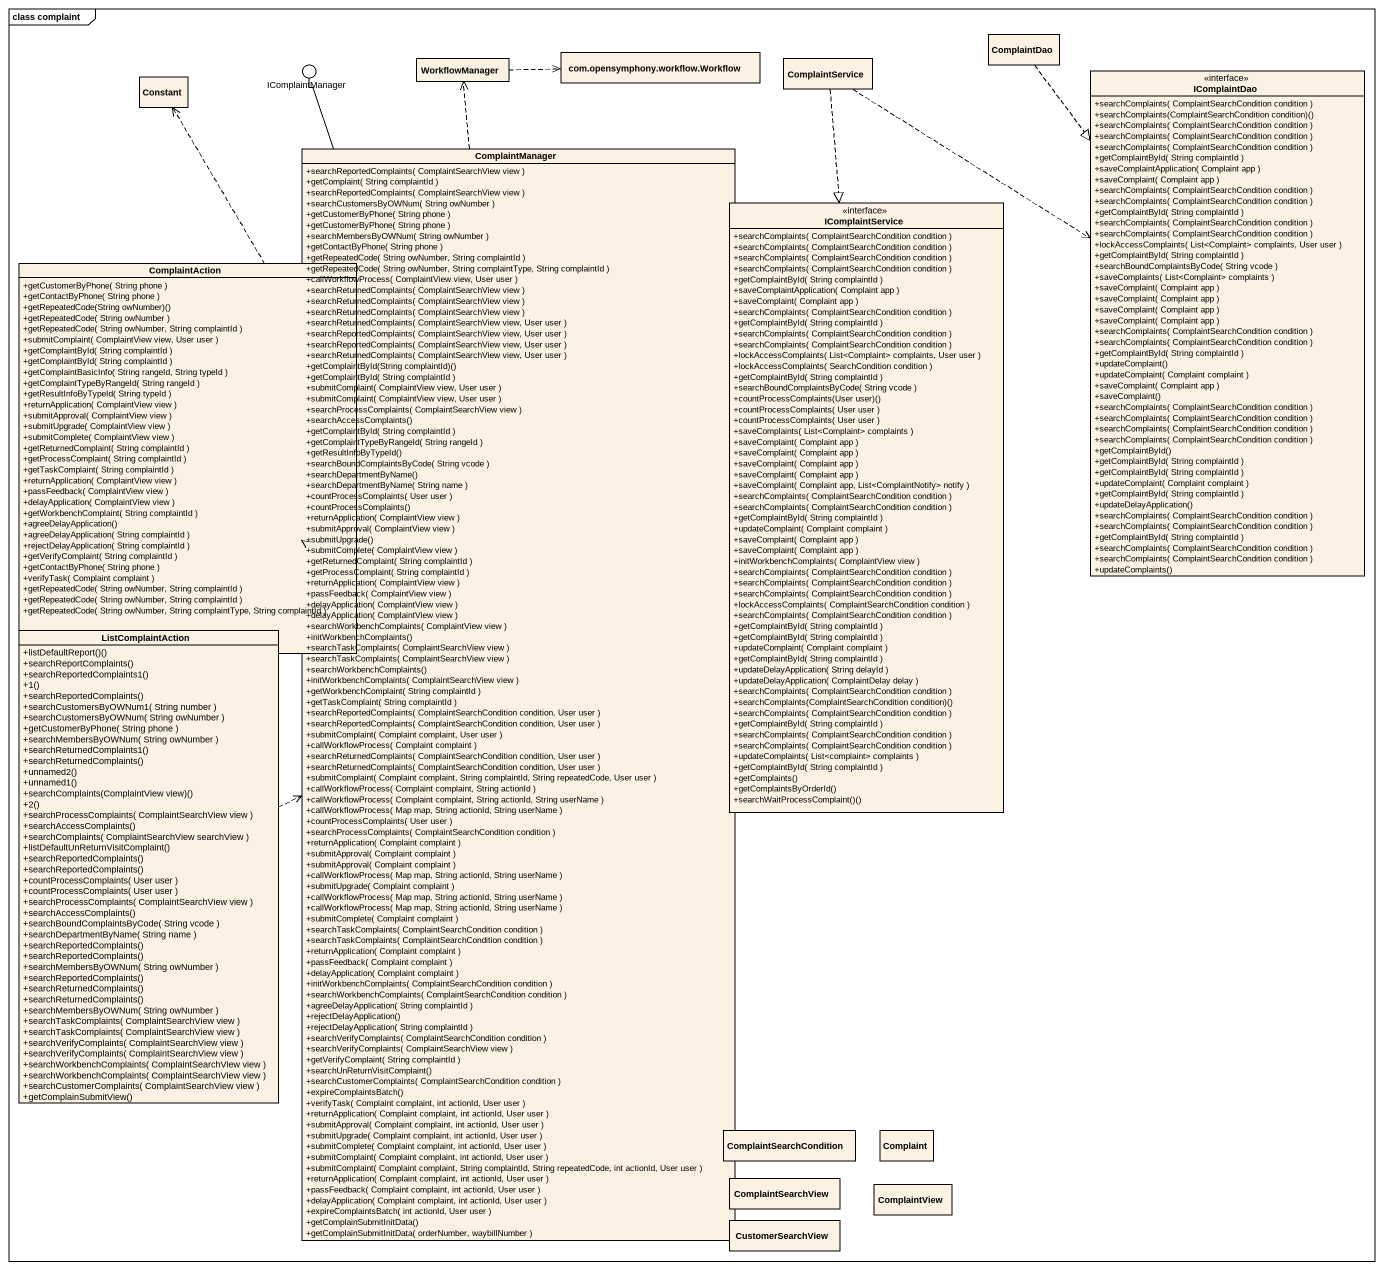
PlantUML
@startuml
mainframe class complaint
allowmixing
hide circle
hide empty members
skinparam classAttributeIconSize 0
class ComplaintDao
() IComplaintManager
class WorkflowManager
class "com.opensymphony.workflow.Workflow" as com_opensymphony_workflow
class ComplaintService
interface IComplaintDao {
  +searchComplaints( ComplaintSearchCondition condition )
  +searchComplaints(ComplaintSearchCondition condition)()
  +searchComplaints( ComplaintSearchCondition condition )
  +searchComplaints( ComplaintSearchCondition condition )
  +searchComplaints( ComplaintSearchCondition condition )
  +getComplaintById( String complaintId )
  +saveComplaintApplication( Complaint app )
  +saveComplaint( Complaint app )
  +searchComplaints( ComplaintSearchCondition condition )
  +searchComplaints( ComplaintSearchCondition condition )
  +getComplaintById( String complaintId )
  +searchComplaints( ComplaintSearchCondition condition )
  +searchComplaints( ComplaintSearchCondition condition )
  +lockAccessComplaints( List<Complaint> complaints, User user )
  +getComplaintById( String complaintId )
  +searchBoundComplaintsByCode( String vcode )
  +saveComplaints( List<Complaint> complaints )
  +saveComplaint( Complaint app )
  +saveComplaint( Complaint app )
  +saveComplaint( Complaint app )
  +saveComplaint( Complaint app )
  +searchComplaints( ComplaintSearchCondition condition )
  +searchComplaints( ComplaintSearchCondition condition )
  +getComplaintById( String complaintId )
  +updateComplaint()
  +updateComplaint( Complaint complaint )
  +saveComplaint( Complaint app )
  +saveComplaint()
  +searchComplaints( ComplaintSearchCondition condition )
  +searchComplaints( ComplaintSearchCondition condition )
  +searchComplaints( ComplaintSearchCondition condition )
  +searchComplaints( ComplaintSearchCondition condition )
  +getComplaintById()
  +getComplaintById( String complaintId )
  +getComplaintById( String complaintId )
  +updateComplaint( Complaint complaint )
  +getComplaintById( String complaintId )
  +updateDelayApplication()
  +searchComplaints( ComplaintSearchCondition condition )
  +searchComplaints( ComplaintSearchCondition condition )
  +getComplaintById( String complaintId )
  +searchComplaints( ComplaintSearchCondition condition )
  +searchComplaints( ComplaintSearchCondition condition )
  +updateComplaints()
}
class Constant
class ComplaintManager {
  +searchReportedComplaints( ComplaintSearchView view )
  +getComplaint( String complaintId )
  +searchReportedComplaints( ComplaintSearchView view )
  +searchCustomersByOWNum( String owNumber )
  +getCustomerByPhone( String phone )
  +getCustomerByPhone( String phone )
  +searchMembersByOWNum( String owNumber )
  +getContactByPhone( String phone )
  +getRepeatedCode( String owNumber, String complaintId )
  +getRepeatedCode( String owNumber, String complaintType, String complaintId )
  +callWorkflowProcess( ComplaintView view, User user )
  +searchReturnedComplaints( ComplaintSearchView view )
  +searchReturnedComplaints( ComplaintSearchView view )
  +searchReturnedComplaints( ComplaintSearchView view )
  +searchReturnedComplaints( ComplaintSearchView view, User user )
  +searchReportedComplaints( ComplaintSearchView view, User user )
  +searchReportedComplaints( ComplaintSearchView view, User user )
  +searchReturnedComplaints( ComplaintSearchView view, User user )
  +getComplaintById(String complaintId)()
  +getComplaintById( String complaintId )
  +submitComplaint( ComplaintView view, User user )
  +submitComplaint( ComplaintView view, User user )
  +searchProcessComplaints( ComplaintSearchView view )
  +searchAccessComplaints()
  +getComplaintById( String complaintId )
  +getComplaintTypeByRangeId( String rangeId )
  +getResultInfoByTypeId()
  +searchBoundComplaintsByCode( String vcode )
  +searchDepartmentByName()
  +searchDepartmentByName( String name )
  +countProcessComplaints( User user )
  +countProcessComplaints()
  +returnApplication( ComplaintView view )
  +submitApproval( ComplaintView view )
  +submitUpgrade()
  +submitComplete( ComplaintView view )
  +getReturnedComplaint( String complaintId )
  +getProcessComplaint( String complaintId )
  +returnApplication( ComplaintView view )
  +passFeedback( ComplaintView view )
  +delayApplication( ComplaintView view )
  +delayApplication( ComplaintView view )
  +searchWorkbenchComplaints( ComplaintView view )
  +initWorkbenchComplaints()
  +searchTaskComplaints( ComplaintSearchView view )
  +searchTaskComplaints( ComplaintSearchView view )
  +searchWorkbenchComplaints()
  +initWorkbenchComplaints( ComplaintSearchView view )
  +getWorkbenchComplaint( String complaintId )
  +getTaskComplaint( String complaintId )
  +searchReportedComplaints( ComplaintSearchCondition condition, User user )
  +searchReportedComplaints( ComplaintSearchCondition condition, User user )
  +submitComplaint( Complaint complaint, User user )
  +callWorkflowProcess( Complaint complaint )
  +searchReturnedComplaints( ComplaintSearchCondition condition, User user )
  +searchReturnedComplaints( ComplaintSearchCondition condition, User user )
  +submitComplaint( Complaint complaint, String complaintId, String repeatedCode, User user )
  +callWorkflowProcess( Complaint complaint, String actionId )
  +callWorkflowProcess( Complaint complaint, String actionId, String userName )
  +callWorkflowProcess( Map map, String actionId, String userName )
  +countProcessComplaints( User user )
  +searchProcessComplaints( ComplaintSearchCondition condition )
  +returnApplication( Complaint complaint )
  +submitApproval( Complaint complaint )
  +submitApproval( Complaint complaint )
  +callWorkflowProcess( Map map, String actionId, String userName )
  +submitUpgrade( Complaint complaint )
  +callWorkflowProcess( Map map, String actionId, String userName )
  +callWorkflowProcess( Map map, String actionId, String userName )
  +submitComplete( Complaint complaint )
  +searchTaskComplaints( ComplaintSearchCondition condition )
  +searchTaskComplaints( ComplaintSearchCondition condition )
  +returnApplication( Complaint complaint )
  +passFeedback( Complaint complaint )
  +delayApplication( Complaint complaint )
  +initWorkbenchComplaints( ComplaintSearchCondition condition )
  +searchWorkbenchComplaints( ComplaintSearchCondition condition )
  +agreeDelayApplication( String complaintId )
  +rejectDelayApplication()
  +rejectDelayApplication( String complaintId )
  +searchVerifyComplaints( ComplaintSearchCondition condition )
  +searchVerifyComplaints( ComplaintSearchView view )
  +getVerifyComplaint( String complaintId )
  +searchUnReturnVisitComplaint()
  +searchCustomerComplaints( ComplaintSearchCondition condition )
  +expireComplaintsBatch()
  +verifyTask( Complaint complaint, int actionId, User user )
  +returnApplication( Complaint complaint, int actionId, User user )
  +submitApproval( Complaint complaint, int actionId, User user )
  +submitUpgrade( Complaint complaint, int actionId, User user )
  +submitComplete( Complaint complaint, int actionId, User user )
  +submitComplaint( Complaint complaint, int actionId, User user )
  +submitComplaint( Complaint complaint, String complaintId, String repeatedCode, int actionId, User user )
  +returnApplication( Complaint complaint, int actionId, User user )
  +passFeedback( Complaint complaint, int actionId, User user )
  +delayApplication( Complaint complaint, int actionId, User user )
  +expireComplaintsBatch( int actionId, User user )
  +getComplainSubmitInitData()
  +getComplainSubmitInitData( orderNumber, waybillNumber )
}
interface IComplaintService {
  +searchComplaints( ComplaintSearchCondition condition )
  +searchComplaints( ComplaintSearchCondition condition )
  +searchComplaints( ComplaintSearchCondition condition )
  +searchComplaints( ComplaintSearchCondition condition )
  +getComplaintById( String complaintId )
  +saveComplaintApplication( Complaint app )
  +saveComplaint( Complaint app )
  +searchComplaints( ComplaintSearchCondition condition )
  +getComplaintById( String complaintId )
  +searchComplaints( ComplaintSearchCondition condition )
  +searchComplaints( ComplaintSearchCondition condition )
  +lockAccessComplaints( List<Complaint> complaints, User user )
  +lockAccessComplaints( SearchCondition condition )
  +getComplaintById( String complaintId )
  +searchBoundComplaintsByCode( String vcode )
  +countProcessComplaints(User user)()
  +countProcessComplaints( User user )
  +countProcessComplaints( User user )
  +saveComplaints( List<Complaint> complaints )
  +saveComplaint( Complaint app )
  +saveComplaint( Complaint app )
  +saveComplaint( Complaint app )
  +saveComplaint( Complaint app )
  +saveComplaint( Complaint app, List<ComplaintNotify> notify )
  +searchComplaints( ComplaintSearchCondition condition )
  +searchComplaints( ComplaintSearchCondition condition )
  +getComplaintById( String complaintId )
  +updateComplaint( Complaint complaint )
  +saveComplaint( Complaint app )
  +saveComplaint( Complaint app )
  +initWorkbenchComplaints( ComplaintView view )
  +searchComplaints( ComplaintSearchCondition condition )
  +searchComplaints( ComplaintSearchCondition condition )
  +searchComplaints( ComplaintSearchCondition condition )
  +lockAccessComplaints( ComplaintSearchCondition condition )
  +searchComplaints( ComplaintSearchCondition condition )
  +getComplaintById( String complaintId )
  +getComplaintById( String complaintId )
  +updateComplaint( Complaint complaint )
  +getComplaintById( String complaintId )
  +updateDelayApplication( String delayId )
  +updateDelayApplication( ComplaintDelay delay )
  +searchComplaints( ComplaintSearchCondition condition )
  +searchComplaints(ComplaintSearchCondition condition)()
  +searchComplaints( ComplaintSearchCondition condition )
  +getComplaintById( String complaintId )
  +searchComplaints( ComplaintSearchCondition condition )
  +searchComplaints( ComplaintSearchCondition condition )
  +updateComplaints( List<complaint> complaints )
  +getComplaintById( String complaintId )
  +getComplaints()
  +getComplaintsByOrderId()
  +searchWaitProcessComplaint()()
}
class ComplaintAction {
  +getCustomerByPhone( String phone )
  +getContactByPhone( String phone )
  +getRepeatedCode(String owNumber)()
  +getRepeatedCode( String owNumber )
  +getRepeatedCode( String owNumber, String complaintId )
  +submitComplaint( ComplaintView view, User user )
  +getComplaintById( String complaintId )
  +getComplaintById( String complaintId )
  +getComplaintBasicInfo( String rangeId, String typeId )
  +getComplaintTypeByRangeId( String rangeId )
  +getResultInfoByTypeId( String typeId )
  +returnApplication( ComplaintView view )
  +submitApproval( ComplaintView view )
  +submitUpgrade( ComplaintView view )
  +submitComplete( ComplaintView view )
  +getReturnedComplaint( String complaintId )
  +getProcessComplaint( String complaintId )
  +getTaskComplaint( String complaintId )
  +returnApplication( ComplaintView view )
  +passFeedback( ComplaintView view )
  +delayApplication( ComplaintView view )
  +getWorkbenchComplaint( String complaintId )
  +agreeDelayApplication()
  +agreeDelayApplication( String complaintId )
  +rejectDelayApplication( String complaintId )
  +getVerifyComplaint( String complaintId )
  +getContactByPhone( String phone )
  +verifyTask( Complaint complaint )
  +getRepeatedCode( String owNumber, String complaintId )
  +getRepeatedCode( String owNumber, String complaintId )
  +getRepeatedCode( String owNumber, String complaintType, String complaintId )
}
class ListComplaintAction {
  +listDefaultReport()()
  +searchReportComplaints()
  +searchReportedComplaints1()
  +1()
  +searchReportedComplaints()
  +searchCustomersByOWNum1( String number )
  +searchCustomersByOWNum( String owNumber )
  +getCustomerByPhone( String phone )
  +searchMembersByOWNum( String owNumber )
  +searchReturnedComplaints1()
  +searchReturnedComplaints()
  +unnamed2()
  +unnamed1()
  +searchComplaints(ComplaintView view)()
  +2()
  +searchProcessComplaints( ComplaintSearchView view )
  +searchAccessComplaints()
  +searchComplaints( ComplaintSearchView searchView )
  +listDefaultUnReturnVisitComplaint()
  +searchReportedComplaints()
  +searchReportedComplaints()
  +countProcessComplaints( User user )
  +countProcessComplaints( User user )
  +searchProcessComplaints( ComplaintSearchView view )
  +searchAccessComplaints()
  +searchBoundComplaintsByCode( String vcode )
  +searchDepartmentByName( String name )
  +searchReportedComplaints()
  +searchReportedComplaints()
  +searchMembersByOWNum( String owNumber )
  +searchReportedComplaints()
  +searchReturnedComplaints()
  +searchReturnedComplaints()
  +searchMembersByOWNum( String owNumber )
  +searchTaskComplaints( ComplaintSearchView view )
  +searchTaskComplaints( ComplaintSearchView view )
  +searchVerifyComplaints( ComplaintSearchView view )
  +searchVerifyComplaints( ComplaintSearchView view )
  +searchWorkbenchComplaints( ComplaintSearchView view )
  +searchWorkbenchComplaints( ComplaintSearchView view )
  +searchCustomerComplaints( ComplaintSearchView view )
  +getComplainSubmitView()
}
class ComplaintSearchCondition
class Complaint
class ComplaintSearchView
class ComplaintView
class CustomerSearchView
ComplaintDao ..|> IComplaintDao
WorkflowManager .right.> com_opensymphony_workflow
ComplaintService ..> IComplaintDao
ComplaintService ..|> IComplaintService
ComplaintManager -up- IComplaintManager
ComplaintManager .up.> WorkflowManager
ComplaintManager .up.> Constant
ComplaintAction ..> ComplaintManager
ListComplaintAction .right.> ComplaintManager
@enduml
